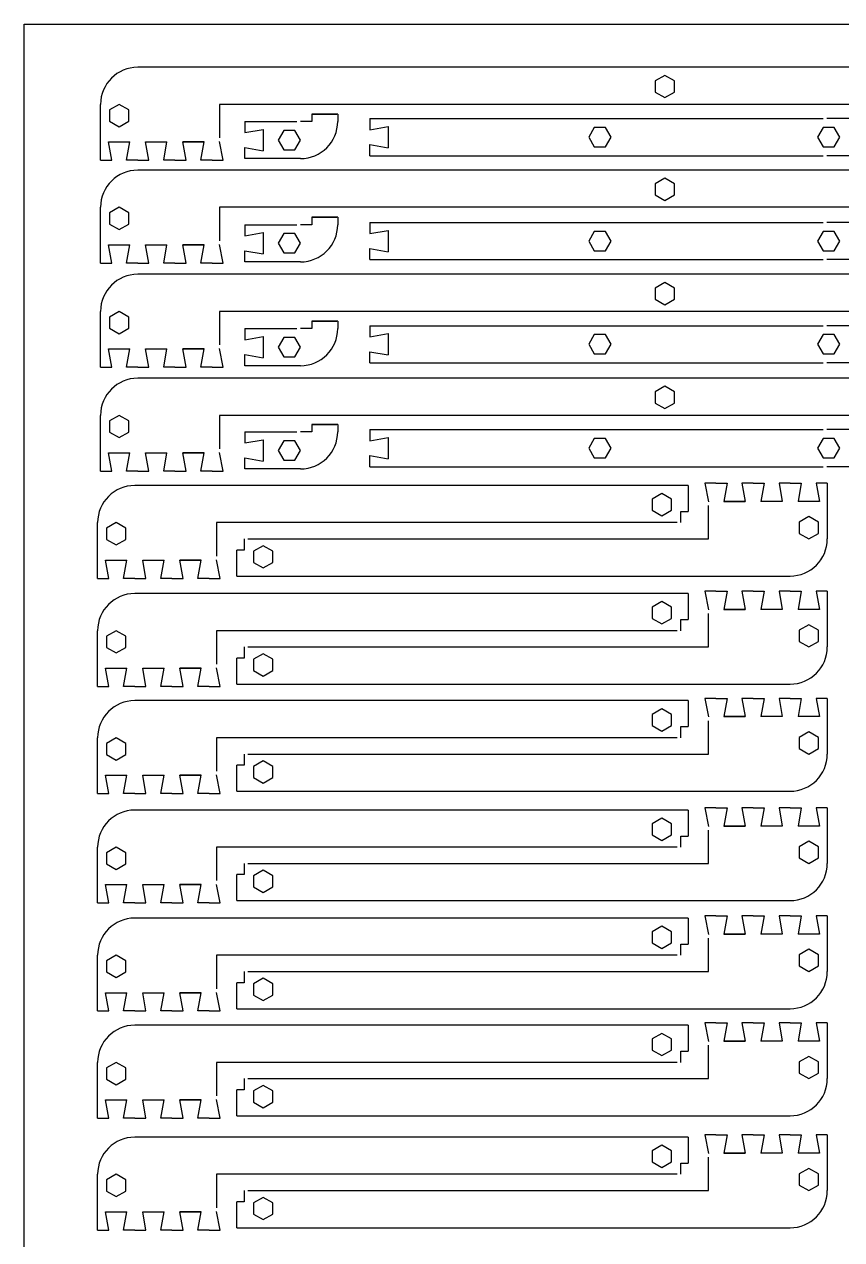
# Model space of a CAD drawing. Header units: centimetres. Extents: x -46 to 111, y -90 to 0.
# Drawn here: x 0 to 22, y -32.72 to 0 of the extents above; entities that cross this region are included whole.
import ezdxf

# ---------------------------------------------------------------- set-up
doc = ezdxf.new("R2010")
doc.units = ezdxf.units.CM

msp = doc.modelspace()

# ---------------------------------------------------------------- linework, layer by layer
for p, q in [((0, 0), (45, 0)), ((0, -90), (0, 0)), ((33.553, -1.156), (3.053, -1.156)), ((2.053, -3.656), (2.053, -2.156)), ((33.553, -2.156), (5.253, -2.156)), ((5.253, -2.156), (5.253, -3.056)), ((5.936, -2.616), (7.336, -2.616)), ((7.736, -2.616), (7.436, -2.616)), ((7.736, -2.416), (7.736, -2.616)), ((7.736, -2.416), (8.415, -2.416)), ((8.436, -2.416), (7.736, -2.416)), ((8.436, -2.416), (8.436, -2.616)), ((9.302, -2.538), (21.502, -2.538)), ((33.002, -2.538), (21.602, -2.538)), ((4.84, -3.163), (4.266, -3.163)), ((9.302, -3.538), (9.302, -3.238)), ((5.936, -3.616), (5.936, -3.316)), ((9.302, -3.538), (21.502, -3.538)), ((33.002, -3.538), (21.602, -3.538)), ((3.053, -3.656), (2.753, -3.656)), ((4.053, -3.656), (3.753, -3.656)), ((5.053, -3.656), (4.753, -3.656)), ((7.436, -3.616), (5.936, -3.616)), ((33.553, -3.926), (3.053, -3.926)), ((2.053, -6.426), (2.053, -4.926)), ((33.553, -4.926), (5.253, -4.926)), ((5.253, -4.926), (5.253, -5.826)), ((7.736, -5.195), (7.736, -5.395)), ((7.736, -5.195), (8.415, -5.195)), ((8.436, -5.195), (7.736, -5.195)), ((8.436, -5.195), (8.436, -5.395)), ((5.936, -5.395), (7.336, -5.395)), ((7.736, -5.395), (7.436, -5.395)), ((9.302, -5.335), (21.502, -5.335)), ((33.002, -5.335), (21.602, -5.335)), ((4.84, -5.934), (4.266, -5.934)), ((5.936, -6.395), (5.936, -6.095)), ((9.302, -6.335), (9.302, -6.035)), ((3.053, -6.426), (2.753, -6.426)), ((4.053, -6.426), (3.753, -6.426)), ((5.053, -6.426), (4.753, -6.426)), ((7.436, -6.395), (5.936, -6.395)), ((9.302, -6.335), (21.502, -6.335)), ((33.002, -6.335), (21.602, -6.335)), ((33.553, -6.73), (3.053, -6.73)), ((2.053, -9.23), (2.053, -7.73)), ((33.553, -7.73), (5.253, -7.73)), ((5.253, -7.73), (5.253, -8.63)), ((7.736, -7.99), (7.736, -8.19)), ((7.736, -7.99), (8.415, -7.99)), ((8.436, -7.99), (7.736, -7.99)), ((8.436, -7.99), (8.436, -8.19)), ((9.302, -8.113), (21.502, -8.113)), ((33.002, -8.113), (21.602, -8.113)), ((5.936, -8.19), (7.336, -8.19)), ((7.736, -8.19), (7.436, -8.19)), ((4.84, -8.738), (4.266, -8.738)), ((9.302, -9.113), (9.302, -8.813)), ((5.936, -9.19), (5.936, -8.89)), ((9.302, -9.113), (21.502, -9.113)), ((33.002, -9.113), (21.602, -9.113)), ((3.053, -9.23), (2.753, -9.23)), ((4.053, -9.23), (3.753, -9.23)), ((5.053, -9.23), (4.753, -9.23)), ((7.436, -9.19), (5.936, -9.19)), ((33.553, -9.527), (3.053, -9.527)), ((2.053, -12.027), (2.053, -10.527)), ((33.553, -10.527), (5.253, -10.527)), ((5.253, -10.527), (5.253, -11.427)), ((7.736, -10.77), (7.736, -10.97)), ((7.736, -10.77), (8.415, -10.77)), ((8.436, -10.77), (7.736, -10.77)), ((8.436, -10.77), (8.436, -10.97)), ((5.936, -10.97), (7.336, -10.97)), ((7.736, -10.97), (7.436, -10.97)), ((9.302, -10.909), (21.502, -10.909)), ((33.002, -10.909), (21.602, -10.909)), ((4.84, -11.534), (4.266, -11.534)), ((5.936, -11.97), (5.936, -11.67)), ((9.302, -11.909), (9.302, -11.609)), ((3.053, -12.027), (2.753, -12.027)), ((4.053, -12.027), (3.753, -12.027)), ((5.053, -12.027), (4.753, -12.027)), ((7.436, -11.97), (5.936, -11.97)), ((9.302, -11.909), (21.502, -11.909)), ((33.002, -11.909), (21.602, -11.909)), ((17.874, -12.415), (2.974, -12.415)), ((17.874, -12.415), (17.874, -13.115)), ((18.617, -12.353), (18.917, -12.353)), ((19.617, -12.353), (19.917, -12.353)), ((20.617, -12.353), (20.917, -12.353)), ((21.617, -12.353), (21.617, -13.853)), ((18.417, -13.853), (18.417, -12.953)), ((18.831, -12.846), (19.404, -12.846)), ((17.674, -13.415), (17.674, -13.115)), ((17.674, -13.115), (17.874, -13.115)), ((1.974, -14.915), (1.974, -13.415)), ((5.174, -13.415), (5.174, -14.315)), ((17.574, -13.415), (5.174, -13.415)), ((5.917, -13.853), (5.917, -14.153)), ((6.017, -13.853), (18.417, -13.853)), ((5.917, -14.153), (5.717, -14.153)), ((5.717, -14.853), (5.717, -14.153)), ((4.761, -14.423), (4.187, -14.423)), ((2.974, -14.915), (2.674, -14.915)), ((3.974, -14.915), (3.674, -14.915)), ((4.974, -14.915), (4.674, -14.915)), ((5.717, -14.853), (20.617, -14.853)), ((17.874, -15.324), (2.974, -15.324)), ((17.874, -15.324), (17.874, -16.024)), ((18.617, -15.262), (18.917, -15.262)), ((19.617, -15.262), (19.917, -15.262)), ((20.617, -15.262), (20.917, -15.262)), ((21.617, -15.262), (21.617, -16.762)), ((17.674, -16.324), (17.674, -16.024)), ((17.674, -16.024), (17.874, -16.024)), ((18.417, -16.762), (18.417, -15.862)), ((18.831, -15.755), (19.404, -15.755)), ((1.974, -17.824), (1.974, -16.324)), ((5.174, -16.324), (5.174, -17.224)), ((17.574, -16.324), (5.174, -16.324)), ((5.917, -16.762), (5.917, -17.062)), ((6.017, -16.762), (18.417, -16.762)), ((4.761, -17.331), (4.187, -17.331)), ((5.917, -17.062), (5.717, -17.062)), ((5.717, -17.762), (5.717, -17.062)), ((2.974, -17.824), (2.674, -17.824)), ((3.974, -17.824), (3.674, -17.824)), ((4.974, -17.824), (4.674, -17.824)), ((5.717, -17.762), (20.617, -17.762)), ((17.874, -18.207), (2.974, -18.207)), ((17.874, -18.207), (17.874, -18.907)), ((18.617, -18.146), (18.917, -18.146)), ((19.617, -18.146), (19.917, -18.146)), ((20.617, -18.146), (20.917, -18.146)), ((21.617, -18.146), (21.617, -19.646)), ((18.831, -18.638), (19.404, -18.638)), ((17.674, -19.207), (17.674, -18.907)), ((17.674, -18.907), (17.874, -18.907)), ((18.417, -19.646), (18.417, -18.746)), ((1.974, -20.707), (1.974, -19.207)), ((5.174, -19.207), (5.174, -20.107)), ((17.574, -19.207), (5.174, -19.207)), ((5.917, -19.946), (5.717, -19.946)), ((5.717, -20.646), (5.717, -19.946)), ((5.917, -19.646), (5.917, -19.946)), ((6.017, -19.646), (18.417, -19.646)), ((4.761, -20.215), (4.187, -20.215)), ((2.974, -20.707), (2.674, -20.707)), ((3.974, -20.707), (3.674, -20.707)), ((4.974, -20.707), (4.674, -20.707)), ((5.717, -20.646), (20.617, -20.646)), ((17.874, -21.153), (2.974, -21.153)), ((17.874, -21.153), (17.874, -21.853)), ((18.617, -21.091), (18.917, -21.091)), ((19.617, -21.091), (19.917, -21.091)), ((20.617, -21.091), (20.917, -21.091)), ((21.617, -21.091), (21.617, -22.591)), ((18.831, -21.584), (19.404, -21.584)), ((17.674, -22.153), (17.674, -21.853)), ((17.674, -21.853), (17.874, -21.853)), ((18.417, -22.591), (18.417, -21.691)), ((1.974, -23.653), (1.974, -22.153)), ((5.174, -22.153), (5.174, -23.053)), ((17.574, -22.153), (5.174, -22.153)), ((5.917, -22.891), (5.717, -22.891)), ((5.717, -23.591), (5.717, -22.891)), ((5.917, -22.591), (5.917, -22.891)), ((6.017, -22.591), (18.417, -22.591)), ((4.761, -23.16), (4.187, -23.16)), ((2.974, -23.653), (2.674, -23.653)), ((3.974, -23.653), (3.674, -23.653)), ((4.974, -23.653), (4.674, -23.653)), ((5.717, -23.591), (20.617, -23.591)), ((17.874, -24.061), (2.974, -24.061)), ((17.874, -24.061), (17.874, -24.761)), ((18.617, -24), (18.917, -24)), ((19.617, -24), (19.917, -24)), ((20.617, -24), (20.917, -24)), ((21.617, -24), (21.617, -25.5)), ((18.831, -24.492), (19.404, -24.492)), ((17.674, -25.061), (17.674, -24.761)), ((17.674, -24.761), (17.874, -24.761)), ((18.417, -25.5), (18.417, -24.6)), ((1.974, -26.561), (1.974, -25.061)), ((5.174, -25.061), (5.174, -25.961)), ((17.574, -25.061), (5.174, -25.061)), ((5.917, -25.5), (5.917, -25.8)), ((6.017, -25.5), (18.417, -25.5)), ((5.917, -25.8), (5.717, -25.8)), ((5.717, -26.5), (5.717, -25.8)), ((4.761, -26.069), (4.187, -26.069)), ((5.717, -26.5), (20.617, -26.5)), ((2.974, -26.561), (2.674, -26.561)), ((3.974, -26.561), (3.674, -26.561)), ((4.974, -26.561), (4.674, -26.561)), ((17.874, -26.945), (2.974, -26.945)), ((17.874, -26.945), (17.874, -27.645)), ((18.617, -26.883), (18.917, -26.883)), ((19.617, -26.883), (19.917, -26.883)), ((20.617, -26.883), (20.917, -26.883)), ((21.617, -26.883), (21.617, -28.383)), ((18.831, -27.376), (19.404, -27.376)), ((17.674, -27.945), (17.674, -27.645)), ((17.674, -27.645), (17.874, -27.645)), ((18.417, -28.383), (18.417, -27.483)), ((1.974, -29.445), (1.974, -27.945)), ((5.174, -27.945), (5.174, -28.845)), ((17.574, -27.945), (5.174, -27.945)), ((5.917, -28.383), (5.917, -28.683)), ((6.017, -28.383), (18.417, -28.383)), ((5.917, -28.683), (5.717, -28.683)), ((5.717, -29.383), (5.717, -28.683)), ((4.761, -28.952), (4.187, -28.952)), ((2.974, -29.445), (2.674, -29.445)), ((3.974, -29.445), (3.674, -29.445)), ((4.974, -29.445), (4.674, -29.445)), ((5.717, -29.383), (20.617, -29.383)), ((17.874, -29.958), (2.974, -29.958)), ((17.874, -29.958), (17.874, -30.658)), ((18.617, -29.897), (18.917, -29.897)), ((19.617, -29.897), (19.917, -29.897)), ((20.617, -29.897), (20.917, -29.897)), ((21.617, -29.897), (21.617, -31.397)), ((18.831, -30.389), (19.404, -30.389)), ((17.674, -30.958), (17.674, -30.658)), ((17.674, -30.658), (17.874, -30.658)), ((18.417, -31.397), (18.417, -30.497)), ((1.974, -32.458), (1.974, -30.958)), ((5.174, -30.958), (5.174, -31.858)), ((17.574, -30.958), (5.174, -30.958)), ((5.917, -31.397), (5.917, -31.697)), ((6.017, -31.397), (18.417, -31.397)), ((5.917, -31.697), (5.717, -31.697)), ((5.717, -32.397), (5.717, -31.697)), ((4.761, -31.966), (4.187, -31.966)), ((2.974, -32.458), (2.674, -32.458)), ((3.974, -32.458), (3.674, -32.458)), ((4.974, -32.458), (4.674, -32.458)), ((5.717, -32.397), (20.617, -32.397))]:
    msp.add_line(p, q)
for points in [[(17.5, -1.524), (17.24, -1.374), (16.98, -1.524), (16.98, -1.824), (17.24, -1.974), (17.5, -1.824)], [(2.813, -2.306), (2.553, -2.156), (2.293, -2.306), (2.293, -2.606), (2.553, -2.756), (2.813, -2.606)], [(7.286, -3.376), (7.436, -3.116), (7.286, -2.856), (6.986, -2.856), (6.836, -3.116), (6.986, -3.376)], [(15.644, -3.298), (15.794, -3.038), (15.644, -2.778), (15.344, -2.778), (15.194, -3.038), (15.344, -3.298)], [(21.802, -3.298), (21.952, -3.038), (21.802, -2.778), (21.502, -2.778), (21.352, -3.038), (21.502, -3.298)], [(17.5, -4.295), (17.24, -4.145), (16.98, -4.295), (16.98, -4.595), (17.24, -4.745), (17.5, -4.595)], [(2.813, -5.076), (2.553, -4.926), (2.293, -5.076), (2.293, -5.376), (2.553, -5.526), (2.813, -5.376)], [(7.286, -6.155), (7.436, -5.895), (7.286, -5.635), (6.986, -5.635), (6.836, -5.895), (6.986, -6.155)], [(15.644, -6.094), (15.794, -5.835), (15.644, -5.575), (15.344, -5.575), (15.194, -5.835), (15.344, -6.094)], [(21.802, -6.094), (21.952, -5.835), (21.802, -5.575), (21.502, -5.575), (21.352, -5.835), (21.502, -6.094)], [(17.5, -7.099), (17.24, -6.949), (16.98, -7.099), (16.98, -7.399), (17.24, -7.549), (17.5, -7.399)], [(2.813, -7.88), (2.553, -7.73), (2.293, -7.88), (2.293, -8.18), (2.553, -8.33), (2.813, -8.18)], [(7.286, -8.95), (7.436, -8.69), (7.286, -8.431), (6.986, -8.431), (6.836, -8.69), (6.986, -8.95)], [(15.644, -8.873), (15.794, -8.613), (15.644, -8.353), (15.344, -8.353), (15.194, -8.613), (15.344, -8.873)], [(21.802, -8.873), (21.952, -8.613), (21.802, -8.353), (21.502, -8.353), (21.352, -8.613), (21.502, -8.873)], [(17.5, -9.895), (17.24, -9.745), (16.98, -9.895), (16.98, -10.195), (17.24, -10.345), (17.5, -10.195)], [(2.813, -10.677), (2.553, -10.527), (2.293, -10.677), (2.293, -10.977), (2.553, -11.127), (2.813, -10.977)], [(7.286, -11.73), (7.436, -11.47), (7.286, -11.21), (6.986, -11.21), (6.836, -11.47), (6.986, -11.73)], [(15.644, -11.669), (15.794, -11.409), (15.644, -11.149), (15.344, -11.149), (15.194, -11.409), (15.344, -11.669)], [(21.802, -11.669), (21.952, -11.409), (21.802, -11.149), (21.502, -11.149), (21.352, -11.409), (21.502, -11.669)], [(17.42, -12.783), (17.161, -12.633), (16.901, -12.783), (16.901, -13.083), (17.161, -13.233), (17.42, -13.083)], [(20.858, -13.703), (21.117, -13.853), (21.377, -13.703), (21.377, -13.403), (21.117, -13.253), (20.858, -13.403)], [(2.734, -13.565), (2.474, -13.415), (2.214, -13.565), (2.214, -13.865), (2.474, -14.015), (2.734, -13.865)], [(6.171, -14.485), (6.431, -14.635), (6.691, -14.485), (6.691, -14.185), (6.431, -14.035), (6.171, -14.185)], [(17.42, -15.692), (17.161, -15.542), (16.901, -15.692), (16.901, -15.992), (17.161, -16.142), (17.42, -15.992)], [(2.734, -16.474), (2.474, -16.324), (2.214, -16.474), (2.214, -16.774), (2.474, -16.924), (2.734, -16.774)], [(20.858, -16.612), (21.117, -16.762), (21.377, -16.612), (21.377, -16.312), (21.117, -16.162), (20.858, -16.312)], [(6.171, -17.394), (6.431, -17.544), (6.691, -17.394), (6.691, -17.094), (6.431, -16.944), (6.171, -17.094)], [(17.42, -18.576), (17.161, -18.426), (16.901, -18.576), (16.901, -18.876), (17.161, -19.026), (17.42, -18.876)], [(2.734, -19.357), (2.474, -19.207), (2.214, -19.357), (2.214, -19.657), (2.474, -19.807), (2.734, -19.657)], [(20.858, -19.496), (21.117, -19.646), (21.377, -19.496), (21.377, -19.196), (21.117, -19.046), (20.858, -19.196)], [(6.171, -20.277), (6.431, -20.427), (6.691, -20.277), (6.691, -19.977), (6.431, -19.827), (6.171, -19.977)], [(17.42, -21.521), (17.161, -21.371), (16.901, -21.521), (16.901, -21.821), (17.161, -21.971), (17.42, -21.821)], [(2.734, -22.303), (2.474, -22.153), (2.214, -22.303), (2.214, -22.603), (2.474, -22.753), (2.734, -22.603)], [(20.858, -22.441), (21.117, -22.591), (21.377, -22.441), (21.377, -22.141), (21.117, -21.991), (20.858, -22.141)], [(6.171, -23.223), (6.431, -23.373), (6.691, -23.223), (6.691, -22.923), (6.431, -22.773), (6.171, -22.923)], [(17.42, -24.43), (17.161, -24.28), (16.901, -24.43), (16.901, -24.73), (17.161, -24.88), (17.42, -24.73)], [(2.734, -25.211), (2.474, -25.061), (2.214, -25.211), (2.214, -25.511), (2.474, -25.661), (2.734, -25.511)], [(20.858, -25.35), (21.117, -25.5), (21.377, -25.35), (21.377, -25.05), (21.117, -24.9), (20.858, -25.05)], [(6.171, -26.132), (6.431, -26.282), (6.691, -26.132), (6.691, -25.832), (6.431, -25.682), (6.171, -25.832)], [(17.42, -27.313), (17.161, -27.163), (16.901, -27.313), (16.901, -27.613), (17.161, -27.763), (17.42, -27.613)], [(20.858, -28.233), (21.117, -28.383), (21.377, -28.233), (21.377, -27.933), (21.117, -27.783), (20.858, -27.933)], [(2.734, -28.095), (2.474, -27.945), (2.214, -28.095), (2.214, -28.395), (2.474, -28.545), (2.734, -28.395)], [(6.171, -29.015), (6.431, -29.165), (6.691, -29.015), (6.691, -28.715), (6.431, -28.565), (6.171, -28.715)], [(17.42, -30.326), (17.161, -30.176), (16.901, -30.326), (16.901, -30.626), (17.161, -30.776), (17.42, -30.626)], [(2.734, -31.108), (2.474, -30.958), (2.214, -31.108), (2.214, -31.408), (2.474, -31.558), (2.734, -31.408)], [(20.858, -31.247), (21.117, -31.397), (21.377, -31.247), (21.377, -30.947), (21.117, -30.797), (20.858, -30.947)], [(6.171, -32.028), (6.431, -32.178), (6.691, -32.028), (6.691, -31.728), (6.431, -31.578), (6.171, -31.728)]]:
    msp.add_lwpolyline(points, close=True)
for points in [[(5.936, -2.616), (5.936, -2.916), (6.428, -2.829), (6.428, -3.403)], [(9.302, -2.538), (9.302, -2.838), (9.794, -2.751), (9.794, -3.325)], [(2.053, -3.656), (2.353, -3.656), (2.266, -3.163), (2.84, -3.163)], [(2.753, -3.656), (2.84, -3.163)], [(3.053, -3.656), (3.353, -3.656), (3.266, -3.163), (3.84, -3.163)], [(3.753, -3.656), (3.84, -3.163)], [(4.053, -3.656), (4.353, -3.656), (4.266, -3.163), (4.84, -3.163)], [(4.753, -3.656), (4.84, -3.163)], [(5.053, -3.656), (5.353, -3.656), (5.253, -3.156), (5.253, -3.156)], [(9.302, -3.238), (9.794, -3.325)], [(5.936, -3.316), (6.428, -3.403)], [(5.936, -5.395), (5.936, -5.695), (6.428, -5.608), (6.428, -6.182)], [(9.302, -5.335), (9.302, -5.635), (9.794, -5.548), (9.794, -6.121)], [(2.053, -6.426), (2.353, -6.426), (2.266, -5.934), (2.84, -5.934)], [(2.753, -6.426), (2.84, -5.934)], [(3.053, -6.426), (3.353, -6.426), (3.266, -5.934), (3.84, -5.934)], [(3.753, -6.426), (3.84, -5.934)], [(4.053, -6.426), (4.353, -6.426), (4.266, -5.934), (4.84, -5.934)], [(4.753, -6.426), (4.84, -5.934)], [(5.053, -6.426), (5.353, -6.426), (5.253, -5.926), (5.253, -5.926)], [(5.936, -6.095), (6.428, -6.182)], [(9.302, -6.035), (9.794, -6.121)], [(9.302, -8.113), (9.302, -8.413), (9.794, -8.326), (9.794, -8.9)], [(5.936, -8.19), (5.936, -8.49), (6.428, -8.404), (6.428, -8.977)], [(2.053, -9.23), (2.353, -9.23), (2.266, -8.738), (2.84, -8.738)], [(2.753, -9.23), (2.84, -8.738)], [(3.053, -9.23), (3.353, -9.23), (3.266, -8.738), (3.84, -8.738)], [(3.753, -9.23), (3.84, -8.738)], [(4.053, -9.23), (4.353, -9.23), (4.266, -8.738), (4.84, -8.738)], [(4.753, -9.23), (4.84, -8.738)], [(5.053, -9.23), (5.353, -9.23), (5.253, -8.73), (5.253, -8.73)], [(9.302, -8.813), (9.794, -8.9)], [(5.936, -8.89), (6.428, -8.977)], [(5.936, -10.97), (5.936, -11.27), (6.428, -11.183), (6.428, -11.757)], [(9.302, -10.909), (9.302, -11.209), (9.794, -11.122), (9.794, -11.696)], [(2.053, -12.027), (2.353, -12.027), (2.266, -11.534), (2.84, -11.534)], [(2.753, -12.027), (2.84, -11.534)], [(3.053, -12.027), (3.353, -12.027), (3.266, -11.534), (3.84, -11.534)], [(3.753, -12.027), (3.84, -11.534)], [(4.053, -12.027), (4.353, -12.027), (4.266, -11.534), (4.84, -11.534)], [(4.753, -12.027), (4.84, -11.534)], [(5.053, -12.027), (5.353, -12.027), (5.253, -11.527), (5.253, -11.527)], [(5.936, -11.67), (6.428, -11.757)], [(9.302, -11.609), (9.794, -11.696)], [(18.617, -12.353), (18.317, -12.353), (18.417, -12.853), (18.417, -12.853)], [(18.917, -12.353), (18.831, -12.846)], [(19.617, -12.353), (19.317, -12.353), (19.404, -12.846), (18.831, -12.846)], [(19.917, -12.353), (19.831, -12.846)], [(20.617, -12.353), (20.317, -12.353), (20.404, -12.846), (19.831, -12.846)], [(20.917, -12.353), (20.831, -12.846)], [(21.617, -12.353), (21.317, -12.353), (21.404, -12.846), (20.831, -12.846)], [(1.974, -14.915), (2.274, -14.915), (2.187, -14.423), (2.761, -14.423)], [(2.674, -14.915), (2.761, -14.423)], [(2.974, -14.915), (3.274, -14.915), (3.187, -14.423), (3.761, -14.423)], [(3.674, -14.915), (3.761, -14.423)], [(3.974, -14.915), (4.274, -14.915), (4.187, -14.423), (4.761, -14.423)], [(4.674, -14.915), (4.761, -14.423)], [(4.974, -14.915), (5.274, -14.915), (5.174, -14.415), (5.174, -14.415)], [(18.617, -15.262), (18.317, -15.262), (18.417, -15.762), (18.417, -15.762)], [(18.917, -15.262), (18.831, -15.755)], [(19.617, -15.262), (19.317, -15.262), (19.404, -15.755), (18.831, -15.755)], [(19.917, -15.262), (19.831, -15.755)], [(20.617, -15.262), (20.317, -15.262), (20.404, -15.755), (19.831, -15.755)], [(20.917, -15.262), (20.831, -15.755)], [(21.617, -15.262), (21.317, -15.262), (21.404, -15.755), (20.831, -15.755)], [(1.974, -17.824), (2.274, -17.824), (2.187, -17.331), (2.761, -17.331)], [(2.674, -17.824), (2.761, -17.331)], [(2.974, -17.824), (3.274, -17.824), (3.187, -17.331), (3.761, -17.331)], [(3.674, -17.824), (3.761, -17.331)], [(3.974, -17.824), (4.274, -17.824), (4.187, -17.331), (4.761, -17.331)], [(4.674, -17.824), (4.761, -17.331)], [(4.974, -17.824), (5.274, -17.824), (5.174, -17.324), (5.174, -17.324)], [(18.617, -18.146), (18.317, -18.146), (18.417, -18.646), (18.417, -18.646)], [(18.917, -18.146), (18.831, -18.638)], [(19.617, -18.146), (19.317, -18.146), (19.404, -18.638), (18.831, -18.638)], [(19.917, -18.146), (19.831, -18.638)], [(20.617, -18.146), (20.317, -18.146), (20.404, -18.638), (19.831, -18.638)], [(20.917, -18.146), (20.831, -18.638)], [(21.617, -18.146), (21.317, -18.146), (21.404, -18.638), (20.831, -18.638)], [(1.974, -20.707), (2.274, -20.707), (2.187, -20.215), (2.761, -20.215)], [(2.674, -20.707), (2.761, -20.215)], [(2.974, -20.707), (3.274, -20.707), (3.187, -20.215), (3.761, -20.215)], [(3.674, -20.707), (3.761, -20.215)], [(3.974, -20.707), (4.274, -20.707), (4.187, -20.215), (4.761, -20.215)], [(4.674, -20.707), (4.761, -20.215)], [(4.974, -20.707), (5.274, -20.707), (5.174, -20.207), (5.174, -20.207)], [(18.617, -21.091), (18.317, -21.091), (18.417, -21.591), (18.417, -21.591)], [(18.917, -21.091), (18.831, -21.584)], [(19.617, -21.091), (19.317, -21.091), (19.404, -21.584), (18.831, -21.584)], [(19.917, -21.091), (19.831, -21.584)], [(20.617, -21.091), (20.317, -21.091), (20.404, -21.584), (19.831, -21.584)], [(20.917, -21.091), (20.831, -21.584)], [(21.617, -21.091), (21.317, -21.091), (21.404, -21.584), (20.831, -21.584)], [(1.974, -23.653), (2.274, -23.653), (2.187, -23.16), (2.761, -23.16)], [(2.674, -23.653), (2.761, -23.16)], [(2.974, -23.653), (3.274, -23.653), (3.187, -23.16), (3.761, -23.16)], [(3.674, -23.653), (3.761, -23.16)], [(3.974, -23.653), (4.274, -23.653), (4.187, -23.16), (4.761, -23.16)], [(4.674, -23.653), (4.761, -23.16)], [(4.974, -23.653), (5.274, -23.653), (5.174, -23.153), (5.174, -23.153)], [(18.617, -24), (18.317, -24), (18.417, -24.5), (18.417, -24.5)], [(18.917, -24), (18.831, -24.492)], [(19.617, -24), (19.317, -24), (19.404, -24.492), (18.831, -24.492)], [(19.917, -24), (19.831, -24.492)], [(20.617, -24), (20.317, -24), (20.404, -24.492), (19.831, -24.492)], [(20.917, -24), (20.831, -24.492)], [(21.617, -24), (21.317, -24), (21.404, -24.492), (20.831, -24.492)], [(1.974, -26.561), (2.274, -26.561), (2.187, -26.069), (2.761, -26.069)], [(2.674, -26.561), (2.761, -26.069)], [(2.974, -26.561), (3.274, -26.561), (3.187, -26.069), (3.761, -26.069)], [(3.674, -26.561), (3.761, -26.069)], [(3.974, -26.561), (4.274, -26.561), (4.187, -26.069), (4.761, -26.069)], [(4.674, -26.561), (4.761, -26.069)], [(4.974, -26.561), (5.274, -26.561), (5.174, -26.061), (5.174, -26.061)], [(18.617, -26.883), (18.317, -26.883), (18.417, -27.383), (18.417, -27.383)], [(18.917, -26.883), (18.831, -27.376)], [(19.617, -26.883), (19.317, -26.883), (19.404, -27.376), (18.831, -27.376)], [(19.917, -26.883), (19.831, -27.376)], [(20.617, -26.883), (20.317, -26.883), (20.404, -27.376), (19.831, -27.376)], [(20.917, -26.883), (20.831, -27.376)], [(21.617, -26.883), (21.317, -26.883), (21.404, -27.376), (20.831, -27.376)], [(1.974, -29.445), (2.274, -29.445), (2.187, -28.952), (2.761, -28.952)], [(2.674, -29.445), (2.761, -28.952)], [(2.974, -29.445), (3.274, -29.445), (3.187, -28.952), (3.761, -28.952)], [(3.674, -29.445), (3.761, -28.952)], [(3.974, -29.445), (4.274, -29.445), (4.187, -28.952), (4.761, -28.952)], [(4.674, -29.445), (4.761, -28.952)], [(4.974, -29.445), (5.274, -29.445), (5.174, -28.945), (5.174, -28.945)], [(18.617, -29.897), (18.317, -29.897), (18.417, -30.397), (18.417, -30.397)], [(18.917, -29.897), (18.831, -30.389)], [(19.617, -29.897), (19.317, -29.897), (19.404, -30.389), (18.831, -30.389)], [(19.917, -29.897), (19.831, -30.389)], [(20.617, -29.897), (20.317, -29.897), (20.404, -30.389), (19.831, -30.389)], [(20.917, -29.897), (20.831, -30.389)], [(21.617, -29.897), (21.317, -29.897), (21.404, -30.389), (20.831, -30.389)], [(1.974, -32.458), (2.274, -32.458), (2.187, -31.966), (2.761, -31.966)], [(2.674, -32.458), (2.761, -31.966)], [(2.974, -32.458), (3.274, -32.458), (3.187, -31.966), (3.761, -31.966)], [(3.674, -32.458), (3.761, -31.966)], [(3.974, -32.458), (4.274, -32.458), (4.187, -31.966), (4.761, -31.966)], [(4.674, -32.458), (4.761, -31.966)], [(4.974, -32.458), (5.274, -32.458), (5.174, -31.958), (5.174, -31.958)]]:
    msp.add_lwpolyline(points)
for centre, major_axis in [((3.053, -2.156), (0, 1)), ((7.436, -2.616), (0, -1)), ((3.053, -4.926), (0, 1)), ((7.436, -5.395), (0, -1)), ((3.053, -7.73), (0, 1)), ((7.436, -8.19), (0, -1)), ((3.053, -10.527), (0, 1)), ((7.436, -10.97), (0, -1)), ((2.974, -13.415), (0, 1)), ((20.617, -13.853), (0, -1)), ((2.974, -16.324), (0, 1)), ((20.617, -16.762), (0, -1)), ((2.974, -19.207), (0, 1)), ((20.617, -19.646), (0, -1)), ((2.974, -22.153), (0, 1)), ((20.617, -22.591), (0, -1)), ((2.974, -25.061), (0, 1)), ((20.617, -25.5), (0, -1)), ((2.974, -27.945), (0, 1)), ((20.617, -28.383), (0, -1)), ((2.974, -30.958), (0, 1)), ((20.617, -31.397), (0, -1))]:
    msp.add_ellipse(centre, major_axis=major_axis, ratio=1, start_param=0, end_param=1.570796)

doc.saveas('drawing.dxf')
